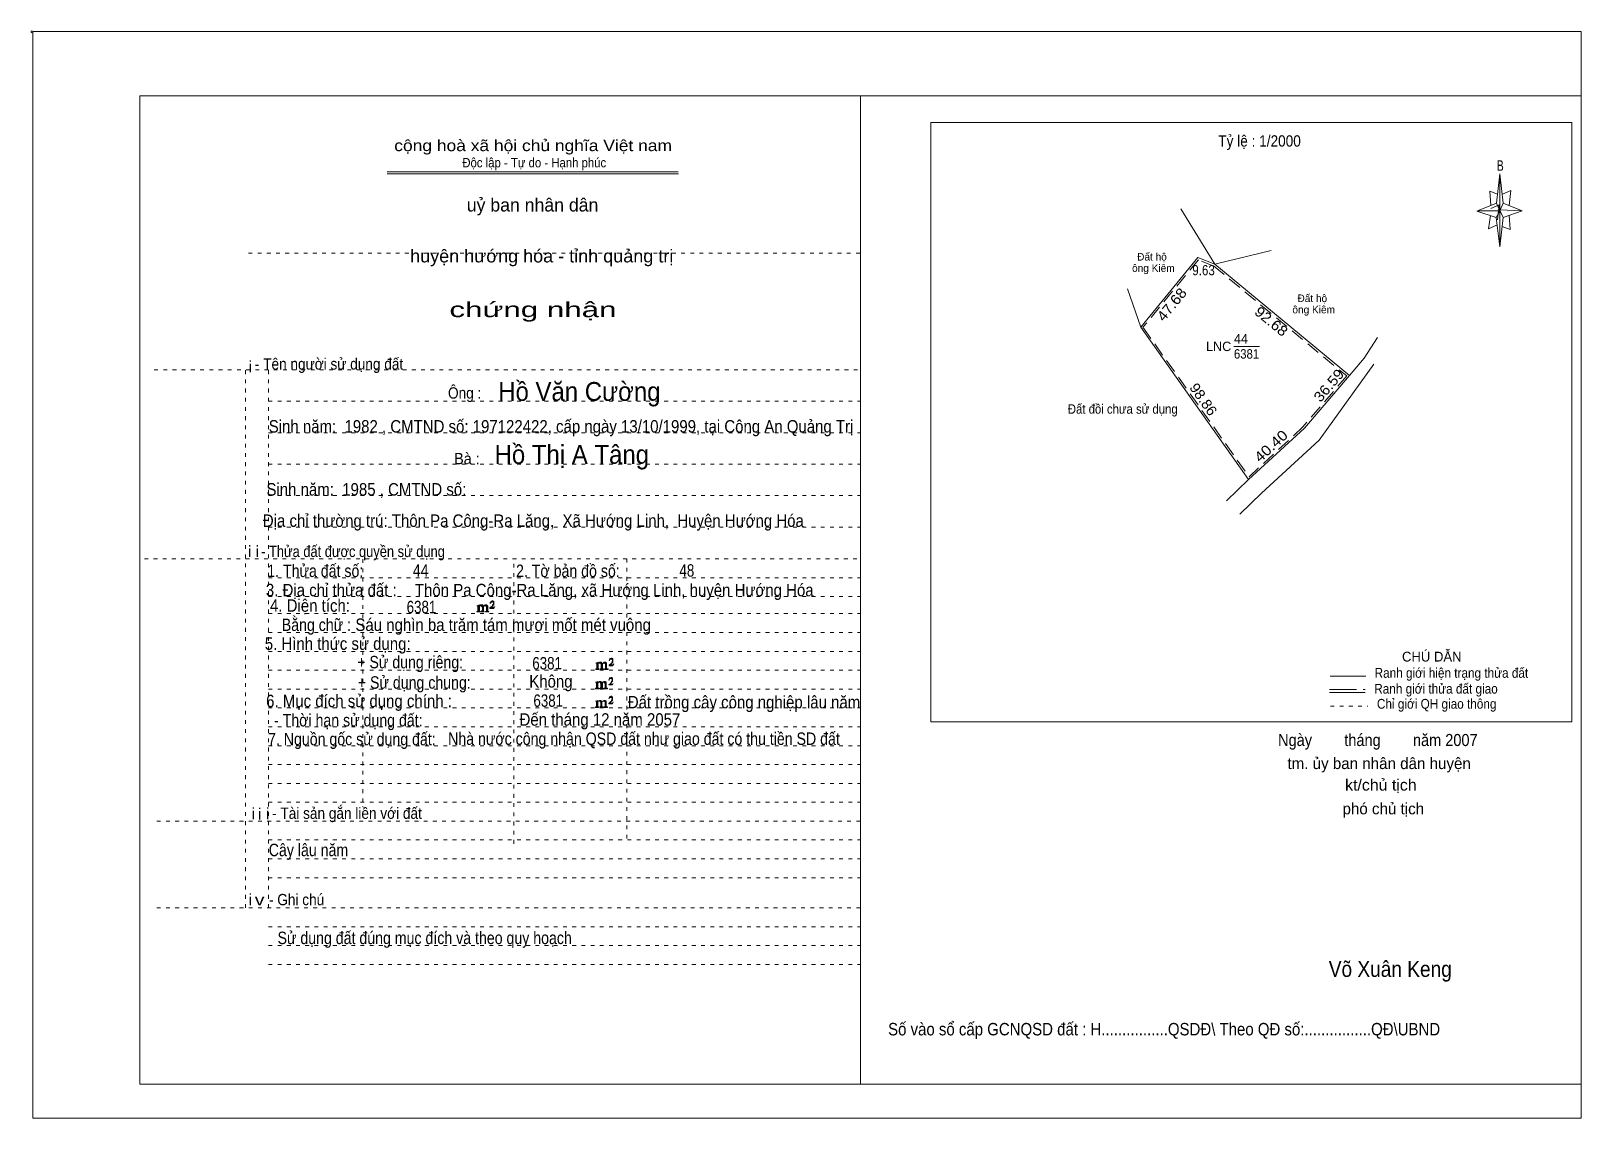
# Model space of a CAD drawing. Header units: centimetres. Extents: x -1.6 to 39.5, y -3.3 to 25.5.
import ezdxf
from ezdxf.enums import TextEntityAlignment as Align

# ---------------------------------------------------------------- set-up
doc = ezdxf.new("R2010")
doc.units = ezdxf.units.CM
doc.header["$LTSCALE"] = 0.12
for name, pattern in [('DOTTED', [1.5, 0.3, -1.2]), ('LONG_DASHED', [7.5, 6, -1.5]), ('MEDIUM_DASHED', [4.5, 3, -1.5])]:
    doc.linetypes.add(name, pattern=pattern)
for name, color, linetype, lineweight in [('1', 7, 'DOTTED', 13), ('10', 7, 'Continuous', 13), ('4', 7, 'Continuous', 13), ('5', 7, 'Continuous', 13), ('50', 7, 'Continuous', 13)]:
    doc.layers.add(name, color=color, linetype=linetype, lineweight=lineweight)

msp = doc.modelspace()

# ---------------------------------------------------------------- hatches: boundary and pattern name
at = {"layer": '50'}
for points in [[(10.27, 10.13), (10.27, 10.12), (10.27, 10.11), (10.25, 10.11), (10.24, 10.11), (10.24, 10.1), (10.33, 10.1), (10.33, 10.11), (10.32, 10.11), (10.31, 10.11), (10.31, 10.12), (10.31, 10.13), (10.31, 10.24), (10.31, 10.25), (10.32, 10.26), (10.34, 10.26), (10.35, 10.26), (10.36, 10.26), (10.37, 10.25), (10.39, 10.22), (10.39, 10.13), (10.37, 10.12), (10.37, 10.11), (10.36, 10.11), (10.35, 10.11), (10.35, 10.1), (10.44, 10.1), (10.44, 10.11), (10.43, 10.11), (10.42, 10.11), (10.42, 10.12), (10.42, 10.13), (10.42, 10.24), (10.44, 10.26), (10.45, 10.26), (10.46, 10.26), (10.49, 10.26), (10.49, 10.25), (10.5, 10.24), (10.5, 10.22), (10.5, 10.13), (10.5, 10.12), (10.49, 10.11), (10.49, 10.11), (10.47, 10.11), (10.47, 10.1), (10.56, 10.1), (10.56, 10.11), (10.55, 10.11), (10.54, 10.11), (10.53, 10.12), (10.53, 10.13), (10.53, 10.2), (10.53, 10.25), (10.53, 10.26), (10.52, 10.27), (10.5, 10.28), (10.47, 10.28), (10.46, 10.28), (10.44, 10.27), (10.41, 10.25), (10.41, 10.26), (10.4, 10.28), (10.39, 10.28), (10.37, 10.28), (10.35, 10.28), (10.34, 10.28), (10.32, 10.26), (10.31, 10.26), (10.31, 10.25), (10.31, 10.25), (10.31, 10.26), (10.31, 10.28), (10.24, 10.26), (10.24, 10.26), (10.25, 10.26), (10.27, 10.25), (10.27, 10.24), (10.27, 10.23)], [(10.69, 10.19), (10.72, 10.24), (10.72, 10.24), (10.71, 10.22), (10.69, 10.22), (10.68, 10.22), (10.63, 10.22), (10.66, 10.26), (10.67, 10.27), (10.69, 10.28), (10.69, 10.3), (10.69, 10.32), (10.69, 10.34), (10.69, 10.35), (10.69, 10.37), (10.68, 10.38), (10.67, 10.38), (10.66, 10.39), (10.65, 10.39), (10.63, 10.38), (10.63, 10.38), (10.62, 10.37), (10.61, 10.35), (10.59, 10.33), (10.61, 10.33), (10.61, 10.35), (10.62, 10.35), (10.63, 10.36), (10.65, 10.36), (10.66, 10.36), (10.67, 10.35), (10.68, 10.35), (10.68, 10.32), (10.68, 10.3), (10.66, 10.28), (10.66, 10.26), (10.65, 10.25), (10.59, 10.2), (10.59, 10.19)], [(13.42, 8.61), (13.42, 8.6), (13.42, 8.59), (13.41, 8.59), (13.4, 8.59), (13.4, 8.57), (13.48, 8.57), (13.48, 8.59), (13.47, 8.59), (13.46, 8.59), (13.46, 8.6), (13.46, 8.61), (13.46, 8.72), (13.46, 8.73), (13.47, 8.74), (13.5, 8.74), (13.51, 8.74), (13.52, 8.74), (13.53, 8.73), (13.54, 8.69), (13.54, 8.61), (13.53, 8.6), (13.53, 8.59), (13.52, 8.59), (13.51, 8.59), (13.51, 8.57), (13.6, 8.57), (13.6, 8.59), (13.58, 8.59), (13.57, 8.59), (13.57, 8.6), (13.57, 8.61), (13.57, 8.72), (13.6, 8.74), (13.61, 8.74), (13.62, 8.74), (13.64, 8.74), (13.64, 8.73), (13.65, 8.72), (13.65, 8.69), (13.65, 8.61), (13.65, 8.6), (13.64, 8.59), (13.64, 8.59), (13.63, 8.59), (13.63, 8.57), (13.72, 8.57), (13.72, 8.59), (13.7, 8.59), (13.69, 8.59), (13.68, 8.6), (13.68, 8.61), (13.68, 8.68), (13.68, 8.73), (13.68, 8.74), (13.67, 8.75), (13.65, 8.76), (13.63, 8.76), (13.62, 8.76), (13.6, 8.75), (13.56, 8.73), (13.56, 8.74), (13.55, 8.76), (13.54, 8.76), (13.53, 8.76), (13.51, 8.76), (13.5, 8.76), (13.47, 8.74), (13.46, 8.74), (13.46, 8.73), (13.46, 8.73), (13.46, 8.74), (13.46, 8.76), (13.4, 8.74), (13.4, 8.74), (13.41, 8.74), (13.42, 8.73), (13.42, 8.72), (13.42, 8.71)], [(13.85, 8.67), (13.87, 8.72), (13.87, 8.72), (13.86, 8.69), (13.85, 8.69), (13.84, 8.69), (13.78, 8.69), (13.82, 8.74), (13.83, 8.75), (13.85, 8.76), (13.85, 8.78), (13.85, 8.79), (13.85, 8.82), (13.85, 8.83), (13.85, 8.85), (13.84, 8.86), (13.83, 8.86), (13.82, 8.87), (13.8, 8.87), (13.78, 8.86), (13.78, 8.86), (13.77, 8.85), (13.76, 8.83), (13.75, 8.81), (13.76, 8.81), (13.76, 8.83), (13.77, 8.83), (13.78, 8.84), (13.8, 8.84), (13.82, 8.84), (13.83, 8.83), (13.84, 8.83), (13.84, 8.79), (13.84, 8.78), (13.82, 8.76), (13.82, 8.74), (13.8, 8.73), (13.75, 8.68), (13.75, 8.67)], [(13.41, 8.09), (13.41, 8.08), (13.41, 8.07), (13.4, 8.07), (13.39, 8.07), (13.39, 8.06), (13.48, 8.06), (13.48, 8.07), (13.47, 8.07), (13.45, 8.07), (13.45, 8.08), (13.45, 8.09), (13.45, 8.2), (13.45, 8.21), (13.47, 8.23), (13.49, 8.23), (13.5, 8.23), (13.51, 8.23), (13.52, 8.21), (13.53, 8.18), (13.53, 8.09), (13.52, 8.08), (13.52, 8.07), (13.51, 8.07), (13.5, 8.07), (13.5, 8.06), (13.59, 8.06), (13.59, 8.07), (13.58, 8.07), (13.57, 8.07), (13.57, 8.08), (13.57, 8.09), (13.57, 8.2), (13.59, 8.23), (13.6, 8.23), (13.61, 8.23), (13.63, 8.23), (13.63, 8.21), (13.64, 8.2), (13.64, 8.18), (13.64, 8.09), (13.64, 8.08), (13.63, 8.07), (13.63, 8.07), (13.62, 8.07), (13.62, 8.06), (13.71, 8.06), (13.71, 8.07), (13.7, 8.07), (13.69, 8.07), (13.67, 8.08), (13.67, 8.09), (13.67, 8.17), (13.67, 8.21), (13.67, 8.23), (13.66, 8.24), (13.64, 8.25), (13.62, 8.25), (13.61, 8.25), (13.59, 8.24), (13.55, 8.21), (13.55, 8.23), (13.54, 8.25), (13.53, 8.25), (13.52, 8.25), (13.5, 8.25), (13.49, 8.25), (13.47, 8.23), (13.45, 8.23), (13.45, 8.21), (13.45, 8.21), (13.45, 8.23), (13.45, 8.25), (13.39, 8.23), (13.39, 8.23), (13.4, 8.23), (13.41, 8.21), (13.41, 8.2), (13.41, 8.19)], [(13.84, 8.16), (13.86, 8.2), (13.86, 8.2), (13.85, 8.18), (13.84, 8.18), (13.83, 8.18), (13.77, 8.18), (13.81, 8.23), (13.82, 8.24), (13.84, 8.25), (13.84, 8.27), (13.84, 8.28), (13.84, 8.3), (13.84, 8.31), (13.84, 8.34), (13.83, 8.35), (13.82, 8.35), (13.81, 8.36), (13.8, 8.36), (13.77, 8.35), (13.77, 8.35), (13.76, 8.34), (13.75, 8.31), (13.74, 8.29), (13.75, 8.29), (13.75, 8.31), (13.76, 8.31), (13.77, 8.33), (13.8, 8.33), (13.81, 8.33), (13.82, 8.31), (13.83, 8.31), (13.83, 8.28), (13.83, 8.27), (13.81, 8.25), (13.81, 8.23), (13.8, 8.21), (13.74, 8.17), (13.74, 8.16)], [(13.84, 7.66), (13.86, 7.71), (13.86, 7.71), (13.85, 7.68), (13.84, 7.68), (13.83, 7.68), (13.77, 7.68), (13.81, 7.73), (13.82, 7.74), (13.84, 7.75), (13.84, 7.77), (13.84, 7.78), (13.84, 7.81), (13.84, 7.82), (13.84, 7.84), (13.83, 7.85), (13.82, 7.85), (13.81, 7.86), (13.79, 7.86), (13.77, 7.85), (13.77, 7.85), (13.76, 7.84), (13.75, 7.82), (13.74, 7.8), (13.75, 7.8), (13.75, 7.82), (13.76, 7.82), (13.77, 7.83), (13.79, 7.83), (13.81, 7.83), (13.82, 7.82), (13.83, 7.82), (13.83, 7.78), (13.83, 7.77), (13.81, 7.75), (13.81, 7.73), (13.79, 7.72), (13.74, 7.67), (13.74, 7.66)], [(13.41, 7.6), (13.41, 7.59), (13.41, 7.58), (13.4, 7.58), (13.39, 7.58), (13.39, 7.56), (13.47, 7.56), (13.47, 7.58), (13.46, 7.58), (13.45, 7.58), (13.45, 7.59), (13.45, 7.6), (13.45, 7.71), (13.45, 7.72), (13.46, 7.73), (13.49, 7.73), (13.5, 7.73), (13.51, 7.73), (13.52, 7.72), (13.53, 7.68), (13.53, 7.6), (13.52, 7.59), (13.52, 7.58), (13.51, 7.58), (13.5, 7.58), (13.5, 7.56), (13.59, 7.56), (13.59, 7.58), (13.57, 7.58), (13.56, 7.58), (13.56, 7.59), (13.56, 7.6), (13.56, 7.71), (13.59, 7.73), (13.6, 7.73), (13.61, 7.73), (13.63, 7.73), (13.63, 7.72), (13.64, 7.71), (13.64, 7.68), (13.64, 7.6), (13.64, 7.59), (13.63, 7.58), (13.63, 7.58), (13.62, 7.58), (13.62, 7.56), (13.71, 7.56), (13.71, 7.58), (13.69, 7.58), (13.68, 7.58), (13.67, 7.59), (13.67, 7.6), (13.67, 7.67), (13.67, 7.72), (13.67, 7.73), (13.66, 7.74), (13.64, 7.75), (13.62, 7.75), (13.61, 7.75), (13.59, 7.74), (13.55, 7.72), (13.55, 7.73), (13.54, 7.75), (13.53, 7.75), (13.52, 7.75), (13.5, 7.75), (13.49, 7.75), (13.46, 7.73), (13.45, 7.73), (13.45, 7.72), (13.45, 7.72), (13.45, 7.73), (13.45, 7.75), (13.39, 7.73), (13.39, 7.73), (13.4, 7.73), (13.41, 7.72), (13.41, 7.71), (13.41, 7.7)]]:
    msp.add_hatch(color=256, dxfattribs=at).paths.add_polyline_path(points)

# ---------------------------------------------------------------- linework, layer by layer
at = {"layer": '1', "linetype": 'Continuous'}
for p, q in [((1.31, -2.42), (1.31, 23.78)), ((1.31, 23.78), (39.51, 23.78)), ((20.41, -2.42), (20.41, 23.78)), ((39.51, -2.42), (39.51, 23.78)), ((7.87, 21.76), (15.58, 21.76)), ((7.87, 21.71), (15.59, 21.71)), ((37.26, 20.55), (36.75, 20.72)), ((1.31, -2.42), (39.51, -2.42))]:
    msp.add_line(p, q, dxfattribs=at)
at = {"layer": '1'}
for p, q in [((4.19, 19.61), (20.41, 19.61)), ((1.69, 16.51), (20.41, 16.51)), ((4.11, 2.25), (4.11, 16.51)), ((4.72, 2.25), (4.72, 16.51)), ((4.72, 15.68), (20.41, 15.68)), ((4.72, 14.84), (20.41, 14.84)), ((4.72, 14.01), (20.41, 14.01)), ((4.72, 13.18), (20.41, 13.18)), ((4.72, 12.34), (20.41, 12.34)), ((1.43, 11.5), (20.41, 11.5)), ((7.22, 5.05), (7.22, 11.5)), ((11.22, 3.95), (11.22, 11.5)), ((14.22, 4.09), (14.22, 11.5)), ((4.72, 11), (20.41, 11)), ((4.72, 10.5), (20.41, 10.5)), ((4.72, 10.05), (20.41, 10.05)), ((4.72, 9.55), (20.41, 9.55)), ((4.72, 9.05), (20.41, 9.05)), ((4.72, 8.55), (20.41, 8.55)), ((4.72, 8.05), (20.41, 8.05)), ((4.72, 7.55), (20.41, 7.55)), ((4.72, 7.05), (20.41, 7.05)), ((4.72, 6.55), (20.41, 6.55)), ((4.72, 6.05), (20.41, 6.05)), ((4.72, 5.55), (20.41, 5.55)), ((4.72, 5.05), (20.41, 5.05)), ((1.76, 4.55), (20.41, 4.55)), ((4.72, 4.05), (20.41, 4.05)), ((4.72, 3.55), (20.41, 3.55)), ((4.72, 3.05), (20.41, 3.05)), ((1.76, 2.25), (20.41, 2.25)), ((4.72, 1.75), (20.41, 1.75)), ((4.72, 1.25), (20.41, 1.25)), ((4.72, 0.75), (20.41, 0.75))]:
    msp.add_line(p, q, dxfattribs=at)
at = {"layer": '1', "linetype": 'Continuous'}
msp.add_lwpolyline([(-1.53, -3.32), (39.51, -3.32), (39.51, 25.48), (-1.53, 25.48)], close=True, dxfattribs=at)
msp.add_lwpolyline([(37.27, 20.35), (37.06, 20.25), (37.11, 20.6)], dxfattribs=at)
at = {"layer": '10'}
for p, q in [((28.9, 20.78), (29.8, 19.31)), ((31.3, 19.68), (29.8, 19.31)), ((29.8, 19.31), (33.37, 16.36)), ((27.49, 18.66), (27.84, 17.64)), ((27.84, 17.64), (30.7, 13.61)), ((30.31, 17.13), (30.99, 17.13)), ((32.57, 14.65), (34.02, 16.66)), ((33.37, 16.36), (32.18, 14.97)), ((32.18, 14.97), (30.7, 13.61)), ((32.57, 14.65), (31.04, 13.24)), ((30.7, 13.61), (30.11, 13.04)), ((30.47, 12.69), (31.04, 13.24))]:
    msp.add_line(p, q, dxfattribs=at)
at = {"layer": '10', "linetype": 'MEDIUM_DASHED'}
for p, q in [((29.77, 19.27), (33.3, 16.35)), ((27.9, 17.64), (30.71, 13.68)), ((33.3, 16.35), (32.14, 15)), ((32.15, 15.01), (30.71, 13.68))]:
    msp.add_line(p, q, dxfattribs=at)
at = {"layer": '10'}
for points in [[(29.8, 19.31), (29.35, 19.49), (27.84, 17.64)], [(33.37, 16.36), (33.76, 16.82), (34.12, 17.37), (33.94, 17.1)]]:
    msp.add_lwpolyline(points, dxfattribs=at)
at = {"layer": '10', "linetype": 'MEDIUM_DASHED'}
msp.add_lwpolyline([(29.78, 19.26), (29.37, 19.43), (27.9, 17.64)], dxfattribs=at)
at = {"layer": '4'}
for p, q in [((32.86, 8.39), (33.81, 8.39)), ((32.84, 7.96), (33.79, 7.96))]:
    msp.add_line(p, q, dxfattribs=at)
at = {"layer": '4', "linetype": 'LONG_DASHED'}
msp.add_line((32.84, 8.04), (33.79, 8.04), dxfattribs=at)
at = {"layer": '4', "linetype": 'DOTTED'}
msp.add_line((32.87, 7.6), (33.86, 7.6), dxfattribs=at)
at = {"layer": '4'}
msp.add_lwpolyline([(22.28, 23.07), (39.27, 23.07), (39.27, 7.18), (22.28, 7.18)], close=True, dxfattribs=at)
msp.add_circle((-1.55, 25.47), 0.025, dxfattribs=at)
at = {"layer": '5'}
for p, q in [((37.27, 20.93), (37.36, 21.71)), ((37.45, 20.55), (37.36, 19.77)), ((37.45, 20.93), (37.95, 20.73)), ((37.61, 20.61), (37.63, 20.23)), ((37.63, 20.23), (37.42, 20.31))]:
    msp.add_line(p, q, dxfattribs=at)
for points in [[(37.36, 21.71), (37.45, 20.93), (37.36, 20.73)], [(37.36, 20.73), (36.77, 20.73), (37.27, 20.93), (37.45, 20.55), (37.95, 20.73), (37.36, 20.75)], [(37.36, 20.73), (37.36, 19.77), (37.26, 20.55)]]:
    msp.add_lwpolyline(points, close=True, dxfattribs=at)
for points in [[(37.3, 21.17), (37.09, 21.25), (37.12, 20.87)], [(37.43, 21.17), (37.65, 21.27), (37.61, 20.87)], [(37.36, 20.73), (37.27, 20.93), (36.77, 20.73)], [(37.12, 20.79), (37.34, 20.89), (37.3, 20.49)], [(37.36, 20.73), (37.45, 20.55), (37.95, 20.73)]]:
    msp.add_lwpolyline(points, dxfattribs=at)
at = {"layer": '50'}
for points in [[(10.27, 10.13), (10.27, 10.12), (10.27, 10.11), (10.25, 10.11), (10.24, 10.11), (10.24, 10.1), (10.33, 10.1), (10.33, 10.11), (10.32, 10.11), (10.31, 10.11), (10.31, 10.12), (10.31, 10.13), (10.31, 10.24), (10.31, 10.25), (10.32, 10.26), (10.34, 10.26), (10.35, 10.26), (10.36, 10.26), (10.37, 10.25), (10.39, 10.22), (10.39, 10.13), (10.37, 10.12), (10.37, 10.11), (10.36, 10.11), (10.35, 10.11), (10.35, 10.1), (10.44, 10.1), (10.44, 10.11), (10.43, 10.11), (10.42, 10.11), (10.42, 10.12), (10.42, 10.13), (10.42, 10.24), (10.44, 10.26), (10.45, 10.26), (10.46, 10.26), (10.49, 10.26), (10.49, 10.25), (10.5, 10.24), (10.5, 10.22), (10.5, 10.13), (10.5, 10.12), (10.49, 10.11), (10.49, 10.11), (10.47, 10.11), (10.47, 10.1), (10.56, 10.1), (10.56, 10.11), (10.55, 10.11), (10.54, 10.11), (10.53, 10.12), (10.53, 10.13), (10.53, 10.2), (10.53, 10.25), (10.53, 10.26), (10.52, 10.27), (10.5, 10.28), (10.47, 10.28), (10.46, 10.28), (10.44, 10.27), (10.41, 10.25), (10.41, 10.26), (10.4, 10.28), (10.39, 10.28), (10.37, 10.28), (10.35, 10.28), (10.34, 10.28), (10.32, 10.26), (10.31, 10.26), (10.31, 10.25), (10.31, 10.25), (10.31, 10.26), (10.31, 10.28), (10.24, 10.26), (10.24, 10.26), (10.25, 10.26), (10.27, 10.25), (10.27, 10.24), (10.27, 10.23)], [(10.69, 10.19), (10.72, 10.24), (10.72, 10.24), (10.71, 10.22), (10.69, 10.22), (10.68, 10.22), (10.63, 10.22), (10.66, 10.26), (10.67, 10.27), (10.69, 10.28), (10.69, 10.3), (10.69, 10.32), (10.69, 10.34), (10.69, 10.35), (10.69, 10.37), (10.68, 10.38), (10.67, 10.38), (10.66, 10.39), (10.65, 10.39), (10.63, 10.38), (10.63, 10.38), (10.62, 10.37), (10.61, 10.35), (10.59, 10.33), (10.61, 10.33), (10.61, 10.35), (10.62, 10.35), (10.63, 10.36), (10.65, 10.36), (10.66, 10.36), (10.67, 10.35), (10.68, 10.35), (10.68, 10.32), (10.68, 10.3), (10.66, 10.28), (10.66, 10.26), (10.65, 10.25), (10.59, 10.2), (10.59, 10.19)], [(13.42, 8.61), (13.42, 8.6), (13.42, 8.59), (13.41, 8.59), (13.4, 8.59), (13.4, 8.57), (13.48, 8.57), (13.48, 8.59), (13.47, 8.59), (13.46, 8.59), (13.46, 8.6), (13.46, 8.61), (13.46, 8.72), (13.46, 8.73), (13.47, 8.74), (13.5, 8.74), (13.51, 8.74), (13.52, 8.74), (13.53, 8.73), (13.54, 8.69), (13.54, 8.61), (13.53, 8.6), (13.53, 8.59), (13.52, 8.59), (13.51, 8.59), (13.51, 8.57), (13.6, 8.57), (13.6, 8.59), (13.58, 8.59), (13.57, 8.59), (13.57, 8.6), (13.57, 8.61), (13.57, 8.72), (13.6, 8.74), (13.61, 8.74), (13.62, 8.74), (13.64, 8.74), (13.64, 8.73), (13.65, 8.72), (13.65, 8.69), (13.65, 8.61), (13.65, 8.6), (13.64, 8.59), (13.64, 8.59), (13.63, 8.59), (13.63, 8.57), (13.72, 8.57), (13.72, 8.59), (13.7, 8.59), (13.69, 8.59), (13.68, 8.6), (13.68, 8.61), (13.68, 8.68), (13.68, 8.73), (13.68, 8.74), (13.67, 8.75), (13.65, 8.76), (13.63, 8.76), (13.62, 8.76), (13.6, 8.75), (13.56, 8.73), (13.56, 8.74), (13.55, 8.76), (13.54, 8.76), (13.53, 8.76), (13.51, 8.76), (13.5, 8.76), (13.47, 8.74), (13.46, 8.74), (13.46, 8.73), (13.46, 8.73), (13.46, 8.74), (13.46, 8.76), (13.4, 8.74), (13.4, 8.74), (13.41, 8.74), (13.42, 8.73), (13.42, 8.72), (13.42, 8.71)], [(13.85, 8.67), (13.87, 8.72), (13.87, 8.72), (13.86, 8.69), (13.85, 8.69), (13.84, 8.69), (13.78, 8.69), (13.82, 8.74), (13.83, 8.75), (13.85, 8.76), (13.85, 8.78), (13.85, 8.79), (13.85, 8.82), (13.85, 8.83), (13.85, 8.85), (13.84, 8.86), (13.83, 8.86), (13.82, 8.87), (13.8, 8.87), (13.78, 8.86), (13.78, 8.86), (13.77, 8.85), (13.76, 8.83), (13.75, 8.81), (13.76, 8.81), (13.76, 8.83), (13.77, 8.83), (13.78, 8.84), (13.8, 8.84), (13.82, 8.84), (13.83, 8.83), (13.84, 8.83), (13.84, 8.79), (13.84, 8.78), (13.82, 8.76), (13.82, 8.74), (13.8, 8.73), (13.75, 8.68), (13.75, 8.67)], [(13.41, 8.09), (13.41, 8.08), (13.41, 8.07), (13.4, 8.07), (13.39, 8.07), (13.39, 8.06), (13.48, 8.06), (13.48, 8.07), (13.47, 8.07), (13.45, 8.07), (13.45, 8.08), (13.45, 8.09), (13.45, 8.2), (13.45, 8.21), (13.47, 8.23), (13.49, 8.23), (13.5, 8.23), (13.51, 8.23), (13.52, 8.21), (13.53, 8.18), (13.53, 8.09), (13.52, 8.08), (13.52, 8.07), (13.51, 8.07), (13.5, 8.07), (13.5, 8.06), (13.59, 8.06), (13.59, 8.07), (13.58, 8.07), (13.57, 8.07), (13.57, 8.08), (13.57, 8.09), (13.57, 8.2), (13.59, 8.23), (13.6, 8.23), (13.61, 8.23), (13.63, 8.23), (13.63, 8.21), (13.64, 8.2), (13.64, 8.18), (13.64, 8.09), (13.64, 8.08), (13.63, 8.07), (13.63, 8.07), (13.62, 8.07), (13.62, 8.06), (13.71, 8.06), (13.71, 8.07), (13.7, 8.07), (13.69, 8.07), (13.67, 8.08), (13.67, 8.09), (13.67, 8.17), (13.67, 8.21), (13.67, 8.23), (13.66, 8.24), (13.64, 8.25), (13.62, 8.25), (13.61, 8.25), (13.59, 8.24), (13.55, 8.21), (13.55, 8.23), (13.54, 8.25), (13.53, 8.25), (13.52, 8.25), (13.5, 8.25), (13.49, 8.25), (13.47, 8.23), (13.45, 8.23), (13.45, 8.21), (13.45, 8.21), (13.45, 8.23), (13.45, 8.25), (13.39, 8.23), (13.39, 8.23), (13.4, 8.23), (13.41, 8.21), (13.41, 8.2), (13.41, 8.19)], [(13.84, 8.16), (13.86, 8.2), (13.86, 8.2), (13.85, 8.18), (13.84, 8.18), (13.83, 8.18), (13.77, 8.18), (13.81, 8.23), (13.82, 8.24), (13.84, 8.25), (13.84, 8.27), (13.84, 8.28), (13.84, 8.3), (13.84, 8.31), (13.84, 8.34), (13.83, 8.35), (13.82, 8.35), (13.81, 8.36), (13.8, 8.36), (13.77, 8.35), (13.77, 8.35), (13.76, 8.34), (13.75, 8.31), (13.74, 8.29), (13.75, 8.29), (13.75, 8.31), (13.76, 8.31), (13.77, 8.33), (13.8, 8.33), (13.81, 8.33), (13.82, 8.31), (13.83, 8.31), (13.83, 8.28), (13.83, 8.27), (13.81, 8.25), (13.81, 8.23), (13.8, 8.21), (13.74, 8.17), (13.74, 8.16)], [(13.84, 7.66), (13.86, 7.71), (13.86, 7.71), (13.85, 7.68), (13.84, 7.68), (13.83, 7.68), (13.77, 7.68), (13.81, 7.73), (13.82, 7.74), (13.84, 7.75), (13.84, 7.77), (13.84, 7.78), (13.84, 7.81), (13.84, 7.82), (13.84, 7.84), (13.83, 7.85), (13.82, 7.85), (13.81, 7.86), (13.79, 7.86), (13.77, 7.85), (13.77, 7.85), (13.76, 7.84), (13.75, 7.82), (13.74, 7.8), (13.75, 7.8), (13.75, 7.82), (13.76, 7.82), (13.77, 7.83), (13.79, 7.83), (13.81, 7.83), (13.82, 7.82), (13.83, 7.82), (13.83, 7.78), (13.83, 7.77), (13.81, 7.75), (13.81, 7.73), (13.79, 7.72), (13.74, 7.67), (13.74, 7.66)], [(13.41, 7.6), (13.41, 7.59), (13.41, 7.58), (13.4, 7.58), (13.39, 7.58), (13.39, 7.56), (13.47, 7.56), (13.47, 7.58), (13.46, 7.58), (13.45, 7.58), (13.45, 7.59), (13.45, 7.6), (13.45, 7.71), (13.45, 7.72), (13.46, 7.73), (13.49, 7.73), (13.5, 7.73), (13.51, 7.73), (13.52, 7.72), (13.53, 7.68), (13.53, 7.6), (13.52, 7.59), (13.52, 7.58), (13.51, 7.58), (13.5, 7.58), (13.5, 7.56), (13.59, 7.56), (13.59, 7.58), (13.57, 7.58), (13.56, 7.58), (13.56, 7.59), (13.56, 7.6), (13.56, 7.71), (13.59, 7.73), (13.6, 7.73), (13.61, 7.73), (13.63, 7.73), (13.63, 7.72), (13.64, 7.71), (13.64, 7.68), (13.64, 7.6), (13.64, 7.59), (13.63, 7.58), (13.63, 7.58), (13.62, 7.58), (13.62, 7.56), (13.71, 7.56), (13.71, 7.58), (13.69, 7.58), (13.68, 7.58), (13.67, 7.59), (13.67, 7.6), (13.67, 7.67), (13.67, 7.72), (13.67, 7.73), (13.66, 7.74), (13.64, 7.75), (13.62, 7.75), (13.61, 7.75), (13.59, 7.74), (13.55, 7.72), (13.55, 7.73), (13.54, 7.75), (13.53, 7.75), (13.52, 7.75), (13.5, 7.75), (13.49, 7.75), (13.46, 7.73), (13.45, 7.73), (13.45, 7.72), (13.45, 7.72), (13.45, 7.73), (13.45, 7.75), (13.39, 7.73), (13.39, 7.73), (13.4, 7.73), (13.41, 7.72), (13.41, 7.71), (13.41, 7.7)]]:
    msp.add_lwpolyline(points, close=True, dxfattribs=at)

# ---------------------------------------------------------------- texts
at = {"layer": '1'}
for s, height, width, p in [('cộng hoà xã hội chủ nghĩa Việt nam', 0.3, 1.15, (11.735, 22.31)), ('Độc lập - Tự do - Hạnh phúc', 0.25, 0.9, (11.765, 21.88)), ('chứng nhận', 0.4, 1.55, (11.73, 17.91)), ('- Tên người sử dụng đất', 0.3, 0.9, (6.325, 16.52)), ('- Thửa đất được quyền sử dụng', 0.3, 0.85, (6.96, 11.55)), ('- Tài sản gắn liền với đất ', 0.3, 0.9, (6.85, 4.61)), ('v', 0.3, 1.3, (4.485, 2.32)), ('- Ghi chú', 0.3, 0.9, (5.465, 2.32))]:
    msp.add_text(s, height=height, dxfattribs=dict(at, width=width)).set_placement(p, align=Align.CENTER)
for s, height, p in [('uỷ ban nhân dân', 0.35, (11.72, 20.71)), ('i', 0.3, (4.235, 16.45)), ('i', 0.3, (4.225, 11.55)), ('i', 0.3, (4.425, 11.55)), ('i', 0.3, (4.315, 4.6)), ('i', 0.3, (4.485, 4.59)), ('i', 0.3, (4.695, 4.6)), ('i', 0.3, (4.235, 2.32))]:
    msp.add_text(s, height=height, dxfattribs=at).set_placement(p, align=Align.CENTER)
at = {"layer": '10'}
for s, height, width, p in [('Tỷ lệ : 1/2000', 0.3, 0.9, (30.99, 22.43)), ('9.63', 0.27, 0.85, (29.505, 19.02)), ('Hồ Văn Cường', 0.5, 0.95, (12.96, 15.69)), ('Đất đồi chưa sử dụng ', 0.25, 0.9, (27.405, 15.35)), ('Hồ Thị A Tâng', 0.5, 0.95, (12.76, 14.02)), ('Võ Xuân Keng', 0.42, 0.9, (34.455, 0.42))]:
    msp.add_text(s, height=height, dxfattribs=dict(at, width=width)).set_placement(p, align=Align.CENTER)
for s, p in [('ông Kiêm', (28.175, 19.11)), ('Đất hộ ', (28.175, 19.41)), ('Đất hộ ', (32.425, 18.31)), ('ông Kiêm', (32.425, 18.01))]:
    msp.add_text(s, height=0.2, dxfattribs=at).set_placement(p, align=Align.CENTER)
for s, rotation, width, p in [('47.68', 50.839, 1.1, (28.767, 18.16)), ('92.68', 320.517, 1.1, (31.214, 17.694)), ('36.59', 49.4, 1.1, (32.928, 16.012)), ('98.86', 305.211, 1.05, (29.39, 15.653)), ('40.40', 42.623, 1.15, (31.384, 14.393))]:
    msp.add_text(s, height=0.27, rotation=rotation, dxfattribs=dict(at, width=width)).set_placement(p, align=Align.CENTER)
msp.add_text('LNC', height=0.25, dxfattribs=at).set_placement((30.24, 17.01), align=Align.RIGHT)
msp.add_text('44', height=0.25, dxfattribs=at).set_placement((30.31, 17.21))
at = {"layer": '10', "width": 0.9}
msp.add_text('6381', height=0.25, dxfattribs=at).set_placement((30.31, 16.81))
at = {"layer": '4'}
msp.add_text('CHÚ DẪN', height=0.2591, dxfattribs=at).set_placement((35.555, 8.78), align=Align.CENTER)
at = {"layer": '4', "width": 0.9}
for s, p in [('Ranh giới hiện trạng thửa đất', (36.075, 8.35)), ('Ranh giới thửa đất giao ', (35.71, 7.93)), ('Chỉ giới QH giao thông', (35.685, 7.53))]:
    msp.add_text(s, height=0.2591, dxfattribs=at).set_placement(p, align=Align.CENTER)
at = {"layer": '5', "width": 0.75}
msp.add_text('B', height=0.276, dxfattribs=at).set_placement((37.37, 21.79), align=Align.CENTER)
at = {"layer": '50'}
for s, height, width, p in [('  huyện hướng hóa - tỉnh quảng trị', 0.34, 1.05, (11.83, 19.36)), ('Ông :', 0.3, 0.9, (9.92, 15.75)), ('Sinh năm:  1982 , CMTND số: 197122422, cấp ngày 13/10/1999, tại Công An Quảng Trị', 0.33, 0.9, (12.475, 14.85)), ('Bà :', 0.3, 0.95, (9.98, 14.01)), ('Sinh năm:  1985 , CMTND số: ', 0.33, 0.9, (7.37, 13.18)), ('Địa chỉ thường trú: Thôn Pa Công-Ra Lăng,  Xã Hướng Linh,  Huyện Hướng Hóa', 0.33, 0.9, (11.74, 12.35)), ('1. Thửa đất số:  ', 0.33, 0.85, (6.065, 11.02)), ('44', 0.33, 0.85, (8.755, 11.03)), ('2. Tờ bản đồ số:  ', 0.33, 0.85, (12.76, 11.02)), ('48', 0.33, 0.8, (15.81, 11.03)), ('3. Địa chỉ thửa đất : ', 0.33, 0.9, (6.44, 10.51)), ('Thôn Pa Công-Ra Lăng, xã Hướng Linh, huyện Hướng Hóa', 0.33, 0.9, (13.885, 10.51)), ('4. Diện tích: ', 0.33, 0.9, (5.875, 10.1)), ('6381', 0.33, 0.8, (8.775, 10.06)), ('Bằng chữ :', 0.33, 0.85, (5.99, 9.59)), ('Sáu nghìn ba trăm tám mươi mốt mét vuông', 0.33, 0.9, (10.94, 9.59)), ('5. Hình thức sử dụng:', 0.33, 0.9, (6.555, 9.09)), ('+ Sử dụng riêng:', 0.33, 0.85, (8.475, 8.6)), ('6381', 0.33, 0.8, (12.105, 8.57)), ('+ Sử dụng chung:', 0.33, 0.85, (8.585, 8.06)), ('Không', 0.33, 0.9, (12.205, 8.09)), ('6. Mục đích sử dụng chính :', 0.33, 0.9, (7.12, 7.57)), ('6381', 0.33, 0.8, (12.135, 7.58)), ('Đất trồng cây công nghiệp lâu năm', 0.33, 0.9, (17.325, 7.54)), ('- Thời hạn sử dụng đất:', 0.33, 0.85, (6.835, 7.06)), ('Đến tháng 12 năm 2057', 0.33, 0.9, (13.505, 7.08)), ('7. Nguồn gốc sử dụng đất:', 0.33, 0.85, (6.93, 6.56)), ('Nhà nước công nhận QSD đất như giao đất có thu tiền SD đất ', 0.33, 0.85, (14.725, 6.57)), ('Ngày        tháng        năm 2007', 0.32, 0.9, (34.125, 6.54)), ('kt/chủ tịch', 0.3, 1.05, (34.205, 5.36)), ('Cây lâu năm', 0.33, 0.85, (5.78, 3.62)), ('Sử dụng đất đúng mục đích và theo quy hoạch', 0.33, 0.85, (8.86, 1.29)), ('Số vào sổ cấp GCNQSD đất : H................QSDĐ\\ Theo QĐ số:................QĐ\\UBND', 0.33, 0.9, (28.46, -1.13))]:
    msp.add_text(s, height=height, dxfattribs=dict(at, width=width)).set_placement(p, align=Align.CENTER)
for s, p in [('tm. ủy ban nhân dân huyện ', (34.215, 5.93)), ('phó chủ tịch', (34.27, 4.73))]:
    msp.add_text(s, height=0.3, dxfattribs=at).set_placement(p, align=Align.CENTER)

doc.saveas('drawing.dxf')
